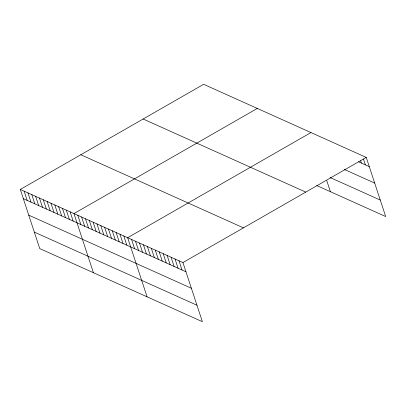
<?xml version="1.0" encoding="UTF-8"?>
<svg xmlns="http://www.w3.org/2000/svg" width="406" height="406" viewBox="0 0 406 406"><rect width="100%" height="100%" fill="white"/><g stroke="black" fill="none" stroke-linecap="round" stroke-linejoin="round"><path stroke-width="0.61" d="M20.3 189.455L182.933 262.56L202.376 321.689L39.742 248.584L20.3 189.455L203.624 84.311L366.258 157.416L385.7 216.545L316.716 185.537M257.297 108.438L73.968 213.576L93.41 272.71M310.966 132.559L127.636 237.703L147.079 296.832M182.933 262.56L366.258 157.416M358.569 161.816L369.293 166.638M344.237 169.409L374.708 183.106M330.068 177.503L380.285 200.077M143.13 119.009L305.764 192.114M80.799 154.757L243.433 227.862M23.33 198.671L185.963 271.776M28.745 215.144L191.378 288.25M34.327 232.11L196.961 305.221M363.446 159.096L365.339 164.861M360.635 160.781L361.391 163.085M326.794 180.711L330.403 191.693M178.985 260.784L182.015 270.005M175.032 259.008L178.067 268.229M171.083 257.231L174.113 266.453M167.135 255.46L170.165 264.676M163.187 253.684L166.216 262.9M159.233 251.908L162.268 261.124M155.285 250.132L158.315 259.353M151.336 248.355L154.366 257.577M147.388 246.579L150.418 255.8M143.435 244.808L146.47 254.024M139.486 243.032L142.516 252.248M135.538 241.255L138.568 250.472M131.59 239.479L134.619 248.695M123.805 235.982L126.834 245.199M119.973 234.257L123.003 243.478M116.136 232.536L119.166 241.753M112.305 230.811L115.334 240.027M108.468 229.085L111.503 238.307M104.636 227.365L107.666 236.581M100.805 225.64L103.834 234.861M96.968 223.919L100.003 233.135M93.136 222.194L96.166 231.415M89.305 220.473L92.335 229.689M85.468 218.748L88.498 227.969M81.636 217.027L84.666 226.243M77.8 215.302L80.835 224.518M70.136 211.856L73.166 221.072M66.3 210.13L69.335 219.352M62.468 208.41L65.498 217.626M58.637 206.684L61.666 215.906M54.8 204.964L57.835 214.18M50.968 203.239L53.998 212.46M47.137 201.518L50.166 210.734M43.3 199.793L46.33 209.009M39.468 198.067L42.498 207.288M35.632 196.347L38.666 205.563M31.8 194.621L34.83 203.842M27.968 192.901L30.998 202.117M24.132 191.175L27.166 200.397"/></g></svg>
